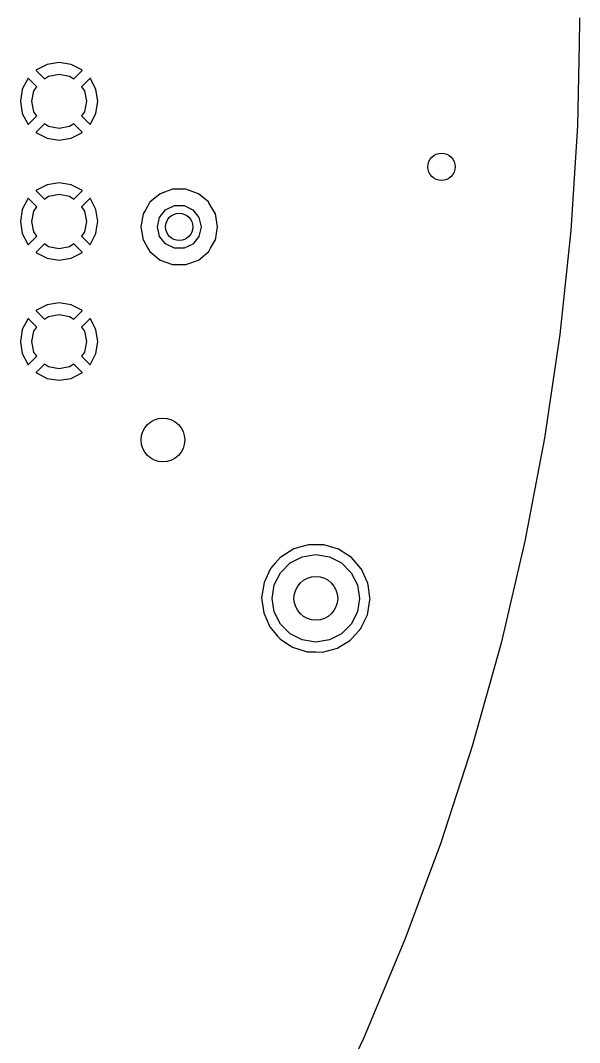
# Model space of a CAD drawing. Extents: x 115.8 to 161.6, y -138.2 to -92.4.
# Drawn here: x 156.45 to 161.56, y -124.62 to -115.26 of the extents above; entities that cross this region are included whole.
import ezdxf

# ---------------------------------------------------------------- set-up
doc = ezdxf.new("R2010")
doc.units = 0
doc.layers.add('BLACK', color=7, linetype='CONTINUOUS')

msp = doc.modelspace()

# ---------------------------------------------------------------- linework, layer by layer
at = {"layer": 'BLACK', "linetype": 'CONTINUOUS'}
for p, q in [((161.564, -115.265), (161.56, -115.471)), ((161.564, -115.237), (161.564, -115.265)), ((161.564, -115.265), (161.564, -115.265)), ((161.56, -115.471), (161.544, -116.224)), ((156.799, -115.646), (156.691, -115.663)), ((156.801, -115.646), (156.799, -115.646)), ((156.909, -115.663), (156.801, -115.646)), ((156.59, -115.716), (156.589, -115.717)), ((156.589, -115.717), (156.59, -115.719)), ((156.591, -115.714), (156.59, -115.716)), ((156.59, -115.719), (156.666, -115.795)), ((156.593, -115.713), (156.591, -115.714)), ((156.69, -115.663), (156.593, -115.713)), ((156.691, -115.663), (156.69, -115.663)), ((156.91, -115.663), (156.909, -115.663)), ((157.007, -115.713), (156.91, -115.663)), ((156.934, -115.795), (157.01, -115.719)), ((157.009, -115.714), (157.007, -115.713)), ((157.01, -115.716), (157.009, -115.714)), ((157.011, -115.717), (157.01, -115.716)), ((157.01, -115.719), (157.011, -115.717)), ((156.513, -115.793), (156.463, -115.89)), ((156.514, -115.791), (156.513, -115.793)), ((156.516, -115.79), (156.514, -115.791)), ((156.517, -115.789), (156.516, -115.79)), ((156.519, -115.79), (156.517, -115.789)), ((156.595, -115.866), (156.519, -115.79)), ((156.666, -115.795), (156.704, -115.769)), ((156.704, -115.769), (156.8, -115.75)), ((156.8, -115.75), (156.896, -115.769)), ((156.896, -115.769), (156.934, -115.795)), ((157.081, -115.79), (157.005, -115.866)), ((157.083, -115.789), (157.081, -115.79)), ((157.084, -115.79), (157.083, -115.789)), ((157.086, -115.791), (157.084, -115.79)), ((157.087, -115.793), (157.086, -115.791)), ((157.137, -115.89), (157.087, -115.793)), ((156.463, -115.891), (156.446, -115.999)), ((156.463, -115.89), (156.463, -115.891)), ((156.55, -116), (156.569, -115.904)), ((156.569, -115.904), (156.595, -115.866)), ((157.005, -115.866), (157.031, -115.904)), ((157.031, -115.904), (157.05, -116)), ((157.137, -115.891), (157.137, -115.89)), ((157.154, -115.999), (157.137, -115.891)), ((156.446, -115.999), (156.446, -116.001)), ((156.446, -116.001), (156.463, -116.109)), ((156.569, -116.096), (156.55, -116)), ((157.05, -116), (157.031, -116.096)), ((157.137, -116.109), (157.154, -116.001)), ((157.154, -116.001), (157.154, -115.999)), ((156.463, -116.109), (156.463, -116.11)), ((156.463, -116.11), (156.513, -116.207)), ((156.595, -116.134), (156.569, -116.096)), ((157.031, -116.096), (157.005, -116.134)), ((157.087, -116.207), (157.137, -116.11)), ((157.137, -116.11), (157.137, -116.109)), ((156.513, -116.207), (156.514, -116.209)), ((156.514, -116.209), (156.516, -116.21)), ((156.516, -116.21), (156.517, -116.211)), ((156.517, -116.211), (156.519, -116.21)), ((156.519, -116.21), (156.595, -116.134)), ((156.666, -116.205), (156.59, -116.281)), ((156.704, -116.231), (156.666, -116.205)), ((156.934, -116.205), (156.896, -116.231)), ((157.01, -116.281), (156.934, -116.205)), ((157.005, -116.134), (157.081, -116.21)), ((157.081, -116.21), (157.083, -116.211)), ((157.083, -116.211), (157.084, -116.21)), ((157.084, -116.21), (157.086, -116.209)), ((157.086, -116.209), (157.087, -116.207)), ((156.59, -116.281), (156.589, -116.283)), ((156.589, -116.283), (156.59, -116.284)), ((156.59, -116.284), (156.591, -116.286)), ((156.591, -116.286), (156.593, -116.287)), ((156.593, -116.287), (156.69, -116.337)), ((156.8, -116.25), (156.704, -116.231)), ((156.896, -116.231), (156.8, -116.25)), ((156.91, -116.337), (157.007, -116.287)), ((157.007, -116.287), (157.009, -116.286)), ((157.009, -116.286), (157.01, -116.284)), ((157.011, -116.283), (157.01, -116.281)), ((157.01, -116.284), (157.011, -116.283)), ((161.544, -116.224), (161.484, -117.181)), ((161.544, -116.224), (161.544, -116.224)), ((156.69, -116.337), (156.691, -116.337)), ((156.691, -116.337), (156.799, -116.354)), ((156.799, -116.354), (156.801, -116.354)), ((156.801, -116.354), (156.909, -116.337)), ((156.909, -116.337), (156.91, -116.337)), ((156.69, -116.763), (156.593, -116.813)), ((156.691, -116.763), (156.69, -116.763)), ((156.799, -116.746), (156.691, -116.763)), ((156.801, -116.746), (156.799, -116.746)), ((156.909, -116.763), (156.801, -116.746)), ((156.91, -116.763), (156.909, -116.763)), ((157.007, -116.813), (156.91, -116.763)), ((156.59, -116.816), (156.589, -116.817)), ((156.589, -116.817), (156.59, -116.819)), ((156.591, -116.814), (156.59, -116.816)), ((156.59, -116.819), (156.666, -116.895)), ((156.593, -116.813), (156.591, -116.814)), ((156.704, -116.869), (156.8, -116.85)), ((156.8, -116.85), (156.896, -116.869)), ((156.934, -116.895), (157.01, -116.819)), ((157.009, -116.814), (157.007, -116.813)), ((157.01, -116.816), (157.009, -116.814)), ((157.011, -116.817), (157.01, -116.816)), ((157.01, -116.819), (157.011, -116.817)), ((157.725, -116.846), (157.631, -116.924)), ((157.839, -116.804), (157.725, -116.846)), ((157.961, -116.804), (157.839, -116.804)), ((158.075, -116.846), (157.961, -116.804)), ((158.169, -116.924), (158.075, -116.846)), ((156.513, -116.893), (156.463, -116.99)), ((156.514, -116.891), (156.513, -116.893)), ((156.516, -116.89), (156.514, -116.891)), ((156.517, -116.889), (156.516, -116.89)), ((156.519, -116.89), (156.517, -116.889)), ((156.595, -116.966), (156.519, -116.89)), ((156.666, -116.895), (156.704, -116.869)), ((156.896, -116.869), (156.934, -116.895)), ((157.081, -116.89), (157.005, -116.966)), ((157.083, -116.889), (157.081, -116.89)), ((157.084, -116.89), (157.083, -116.889)), ((157.086, -116.891), (157.084, -116.89)), ((157.087, -116.893), (157.086, -116.891)), ((157.137, -116.99), (157.087, -116.893)), ((157.628, -116.93), (157.593, -116.991)), ((157.631, -116.924), (157.628, -116.93)), ((157.775, -116.993), (157.856, -116.955)), ((157.856, -116.955), (157.945, -116.955)), ((157.945, -116.955), (158.025, -116.994)), ((158.172, -116.93), (158.169, -116.924)), ((158.207, -116.991), (158.172, -116.93)), ((156.463, -116.991), (156.446, -117.099)), ((156.463, -116.99), (156.463, -116.991)), ((156.55, -117.1), (156.569, -117.004)), ((156.569, -117.004), (156.595, -116.966)), ((157.005, -116.966), (157.031, -117.004)), ((157.031, -117.004), (157.05, -117.1)), ((157.137, -116.991), (157.137, -116.99)), ((157.154, -117.099), (157.137, -116.991)), ((157.57, -117.03), (157.549, -117.15)), ((157.593, -116.991), (157.57, -117.03)), ((157.72, -117.063), (157.775, -116.993)), ((158.025, -116.994), (158.08, -117.063)), ((158.23, -117.03), (158.207, -116.991)), ((158.251, -117.15), (158.23, -117.03)), ((156.446, -117.099), (156.446, -117.101)), ((156.446, -117.101), (156.463, -117.209)), ((156.569, -117.196), (156.55, -117.1)), ((157.05, -117.1), (157.031, -117.196)), ((157.146, -117.15), (157.154, -117.101)), ((157.154, -117.101), (157.154, -117.099)), ((157.7, -117.15), (157.72, -117.063)), ((158.08, -117.063), (158.1, -117.15)), ((156.463, -117.209), (156.463, -117.21)), ((156.463, -117.21), (156.513, -117.307)), ((156.519, -117.31), (156.595, -117.234)), ((156.595, -117.234), (156.569, -117.196)), ((157.031, -117.196), (157.005, -117.234)), ((157.005, -117.234), (157.081, -117.31)), ((157.087, -117.307), (157.137, -117.21)), ((157.137, -117.209), (157.146, -117.15)), ((157.137, -117.21), (157.137, -117.209)), ((157.549, -117.15), (157.57, -117.27)), ((157.72, -117.236), (157.7, -117.15)), ((157.775, -117.306), (157.72, -117.236)), ((158.08, -117.237), (158.024, -117.307)), ((158.1, -117.151), (158.08, -117.237)), ((158.1, -117.15), (158.1, -117.151)), ((158.23, -117.27), (158.251, -117.15)), ((161.484, -117.181), (161.384, -118.135)), ((161.484, -117.181), (161.484, -117.181)), ((156.513, -117.307), (156.514, -117.309)), ((156.514, -117.309), (156.516, -117.31)), ((156.516, -117.31), (156.517, -117.311)), ((156.517, -117.311), (156.519, -117.31)), ((156.666, -117.305), (156.59, -117.381)), ((156.704, -117.331), (156.666, -117.305)), ((156.8, -117.35), (156.704, -117.331)), ((156.896, -117.331), (156.8, -117.35)), ((156.934, -117.305), (156.896, -117.331)), ((157.01, -117.381), (156.934, -117.305)), ((157.081, -117.31), (157.083, -117.311)), ((157.083, -117.311), (157.084, -117.31)), ((157.084, -117.31), (157.086, -117.309)), ((157.086, -117.309), (157.087, -117.307)), ((157.57, -117.27), (157.571, -117.271)), ((157.571, -117.271), (157.571, -117.271)), ((157.571, -117.271), (157.613, -117.344)), ((157.855, -117.345), (157.775, -117.306)), ((158.024, -117.307), (157.944, -117.345)), ((158.187, -117.344), (158.229, -117.271)), ((158.229, -117.271), (158.23, -117.27)), ((158.229, -117.271), (158.229, -117.271)), ((156.59, -117.381), (156.589, -117.383)), ((156.589, -117.383), (156.59, -117.384)), ((156.59, -117.384), (156.591, -117.386)), ((156.591, -117.386), (156.593, -117.387)), ((156.593, -117.387), (156.69, -117.437)), ((156.91, -117.437), (157.007, -117.387)), ((157.007, -117.387), (157.009, -117.386)), ((157.009, -117.386), (157.01, -117.384)), ((157.011, -117.383), (157.01, -117.381)), ((157.01, -117.384), (157.011, -117.383)), ((157.613, -117.344), (157.631, -117.376)), ((157.631, -117.376), (157.725, -117.454)), ((157.944, -117.345), (157.855, -117.345)), ((158.075, -117.454), (158.169, -117.376)), ((158.169, -117.376), (158.187, -117.344)), ((156.69, -117.437), (156.691, -117.437)), ((156.691, -117.437), (156.799, -117.454)), ((156.799, -117.454), (156.801, -117.454)), ((156.801, -117.454), (156.909, -117.437)), ((156.909, -117.437), (156.91, -117.437)), ((157.725, -117.454), (157.839, -117.495)), ((157.839, -117.495), (157.961, -117.495)), ((157.961, -117.495), (158.075, -117.454)), ((156.69, -117.863), (156.593, -117.913)), ((156.691, -117.863), (156.69, -117.863)), ((156.799, -117.846), (156.691, -117.863)), ((156.801, -117.846), (156.799, -117.846)), ((156.909, -117.863), (156.801, -117.846)), ((156.91, -117.863), (156.909, -117.863)), ((157.007, -117.913), (156.91, -117.863)), ((156.514, -117.991), (156.513, -117.993)), ((156.516, -117.99), (156.514, -117.991)), ((156.517, -117.989), (156.516, -117.99)), ((156.519, -117.99), (156.517, -117.989)), ((156.595, -118.066), (156.519, -117.99)), ((156.59, -117.916), (156.589, -117.917)), ((156.589, -117.917), (156.59, -117.919)), ((156.591, -117.914), (156.59, -117.916)), ((156.59, -117.919), (156.666, -117.995)), ((156.593, -117.913), (156.591, -117.914)), ((156.666, -117.995), (156.704, -117.969)), ((156.704, -117.969), (156.8, -117.95)), ((156.8, -117.95), (156.896, -117.969)), ((156.896, -117.969), (156.934, -117.995)), ((156.934, -117.995), (157.01, -117.919)), ((157.081, -117.99), (157.005, -118.066)), ((157.009, -117.914), (157.007, -117.913)), ((157.01, -117.916), (157.009, -117.914)), ((157.011, -117.917), (157.01, -117.916)), ((157.01, -117.919), (157.011, -117.917)), ((157.083, -117.989), (157.081, -117.99)), ((157.084, -117.99), (157.083, -117.989)), ((157.086, -117.991), (157.084, -117.99)), ((157.087, -117.993), (157.086, -117.991)), ((156.513, -117.993), (156.463, -118.09)), ((156.569, -118.104), (156.595, -118.066)), ((157.005, -118.066), (157.031, -118.104)), ((157.137, -118.09), (157.087, -117.993)), ((156.463, -118.091), (156.446, -118.199)), ((156.463, -118.09), (156.463, -118.091)), ((156.55, -118.2), (156.569, -118.104)), ((157.031, -118.104), (157.05, -118.2)), ((157.137, -118.091), (157.137, -118.09)), ((157.154, -118.199), (157.137, -118.091)), ((161.384, -118.135), (161.244, -119.084)), ((161.384, -118.135), (161.384, -118.135)), ((156.446, -118.199), (156.446, -118.201)), ((156.446, -118.201), (156.463, -118.309)), ((156.569, -118.296), (156.55, -118.2)), ((157.05, -118.2), (157.031, -118.296)), ((157.137, -118.309), (157.154, -118.201)), ((157.154, -118.201), (157.154, -118.199)), ((156.463, -118.309), (156.463, -118.31)), ((156.463, -118.31), (156.513, -118.407)), ((156.519, -118.41), (156.595, -118.334)), ((156.595, -118.334), (156.569, -118.296)), ((157.031, -118.296), (157.005, -118.334)), ((157.005, -118.334), (157.081, -118.41)), ((157.087, -118.407), (157.137, -118.31)), ((157.137, -118.31), (157.137, -118.309)), ((156.513, -118.407), (156.514, -118.409)), ((156.514, -118.409), (156.516, -118.41)), ((156.516, -118.41), (156.517, -118.411)), ((156.517, -118.411), (156.519, -118.41)), ((156.666, -118.405), (156.59, -118.481)), ((156.704, -118.431), (156.666, -118.405)), ((156.8, -118.45), (156.704, -118.431)), ((156.896, -118.431), (156.8, -118.45)), ((156.934, -118.405), (156.896, -118.431)), ((157.01, -118.481), (156.934, -118.405)), ((157.081, -118.41), (157.083, -118.411)), ((157.083, -118.411), (157.084, -118.41)), ((157.084, -118.41), (157.086, -118.409)), ((157.086, -118.409), (157.087, -118.407)), ((156.59, -118.481), (156.589, -118.483)), ((156.589, -118.483), (156.59, -118.484)), ((156.59, -118.484), (156.591, -118.486)), ((156.591, -118.486), (156.593, -118.487)), ((156.593, -118.487), (156.69, -118.537)), ((156.69, -118.537), (156.691, -118.537)), ((156.691, -118.537), (156.799, -118.554)), ((156.801, -118.554), (156.909, -118.537)), ((156.909, -118.537), (156.91, -118.537)), ((156.91, -118.537), (157.007, -118.487)), ((157.007, -118.487), (157.009, -118.486)), ((157.009, -118.486), (157.01, -118.484)), ((157.011, -118.483), (157.01, -118.481)), ((157.01, -118.484), (157.011, -118.483)), ((156.799, -118.554), (156.801, -118.554)), ((161.244, -119.084), (161.064, -120.026)), ((161.244, -119.084), (161.244, -119.084)), ((161.064, -120.026), (160.845, -120.96)), ((161.064, -120.026), (161.064, -120.026)), ((158.948, -120.098), (158.829, -120.173)), ((159.025, -120.076), (158.948, -120.097)), ((158.948, -120.097), (158.948, -120.097)), ((158.948, -120.097), (158.948, -120.098)), ((159.083, -120.059), (159.025, -120.076)), ((159.084, -120.059), (159.083, -120.059)), ((159.15, -120.059), (159.084, -120.059)), ((159.084, -120.059), (159.084, -120.059)), ((159.223, -120.06), (159.15, -120.059)), ((159.224, -120.06), (159.223, -120.06)), ((159.276, -120.076), (159.224, -120.06)), ((159.224, -120.06), (159.224, -120.06)), ((159.358, -120.1), (159.276, -120.076)), ((159.476, -120.177), (159.358, -120.1)), ((158.779, -120.229), (158.736, -120.278)), ((158.828, -120.173), (158.779, -120.229)), ((158.826, -120.315), (158.915, -120.226)), ((158.829, -120.173), (158.828, -120.173)), ((158.828, -120.173), (158.828, -120.173)), ((158.915, -120.226), (159.026, -120.17)), ((159.026, -120.17), (159.15, -120.15)), ((159.15, -120.15), (159.274, -120.17)), ((159.274, -120.17), (159.385, -120.226)), ((159.385, -120.226), (159.474, -120.315)), ((159.564, -120.279), (159.476, -120.177)), ((159.476, -120.177), (159.476, -120.177)), ((158.736, -120.278), (158.676, -120.405)), ((158.77, -120.426), (158.826, -120.315)), ((159.474, -120.315), (159.53, -120.426)), ((159.567, -120.283), (159.564, -120.279)), ((159.568, -120.284), (159.567, -120.283)), ((159.62, -120.398), (159.568, -120.284)), ((159.568, -120.284), (159.568, -120.284)), ((158.676, -120.405), (158.654, -120.544)), ((159.626, -120.411), (159.62, -120.398)), ((159.628, -120.427), (159.626, -120.411)), ((158.75, -120.55), (158.77, -120.426)), ((159.53, -120.426), (159.55, -120.55)), ((159.645, -120.543), (159.628, -120.427)), ((158.654, -120.544), (158.673, -120.683)), ((158.77, -120.674), (158.75, -120.55)), ((159.55, -120.55), (159.53, -120.674)), ((159.625, -120.682), (159.645, -120.563)), ((159.646, -120.55), (159.645, -120.543)), ((159.645, -120.562), (159.646, -120.55)), ((159.645, -120.563), (159.645, -120.562)), ((158.673, -120.683), (158.729, -120.812)), ((158.826, -120.785), (158.77, -120.674)), ((159.53, -120.674), (159.474, -120.785)), ((159.577, -120.793), (159.622, -120.701)), ((159.622, -120.701), (159.625, -120.682)), ((158.915, -120.874), (158.826, -120.785)), ((159.474, -120.785), (159.385, -120.874)), ((159.568, -120.812), (159.577, -120.793)), ((158.729, -120.812), (158.743, -120.828)), ((158.743, -120.828), (158.8, -120.897)), ((159.026, -120.93), (158.915, -120.874)), ((159.385, -120.874), (159.274, -120.93)), ((159.478, -120.919), (159.515, -120.878)), ((159.515, -120.878), (159.561, -120.827)), ((159.561, -120.827), (159.568, -120.812)), ((158.8, -120.897), (158.82, -120.919)), ((158.82, -120.919), (158.82, -120.92)), ((158.82, -120.92), (158.82, -120.92)), ((158.82, -120.92), (158.917, -120.984)), ((158.917, -120.984), (158.937, -120.997)), ((159.15, -120.95), (159.026, -120.93)), ((159.274, -120.93), (159.15, -120.95)), ((159.359, -120.998), (159.466, -120.932)), ((159.466, -120.932), (159.467, -120.931)), ((159.466, -120.932), (159.466, -120.932)), ((159.467, -120.931), (159.478, -120.919)), ((160.845, -120.96), (160.587, -121.883)), ((160.845, -120.96), (160.845, -120.96)), ((158.937, -120.997), (159.071, -121.039)), ((159.071, -121.039), (159.15, -121.041)), ((159.15, -121.041), (159.21, -121.042)), ((159.21, -121.042), (159.21, -121.042)), ((159.21, -121.042), (159.211, -121.042)), ((159.211, -121.042), (159.347, -121.005)), ((159.347, -121.005), (159.359, -120.998)), ((160.587, -121.884), (160.291, -122.796)), ((160.587, -121.883), (160.587, -121.884)), ((160.291, -122.796), (160.15, -123.173)), ((160.291, -122.796), (160.291, -122.796)), ((160.15, -123.173), (159.965, -123.672)), ((159.956, -123.695), (159.585, -124.579)), ((159.965, -123.672), (159.956, -123.695)), ((159.956, -123.695), (159.956, -123.695)), ((159.585, -124.579), (159.176, -125.447)), ((159.585, -124.579), (159.585, -124.579))]:
    msp.add_line(p, q, dxfattribs=at)
at = {"layer": 'BLACK'}
for centre, radius in [((160.3, -116.6), 0.125), ((157.9, -117.15), 0.125), ((157.75, -119.1), 0.2), ((159.15, -120.55), 0.2)]:
    msp.add_circle(centre, radius, dxfattribs=at)

doc.saveas('drawing.dxf')
